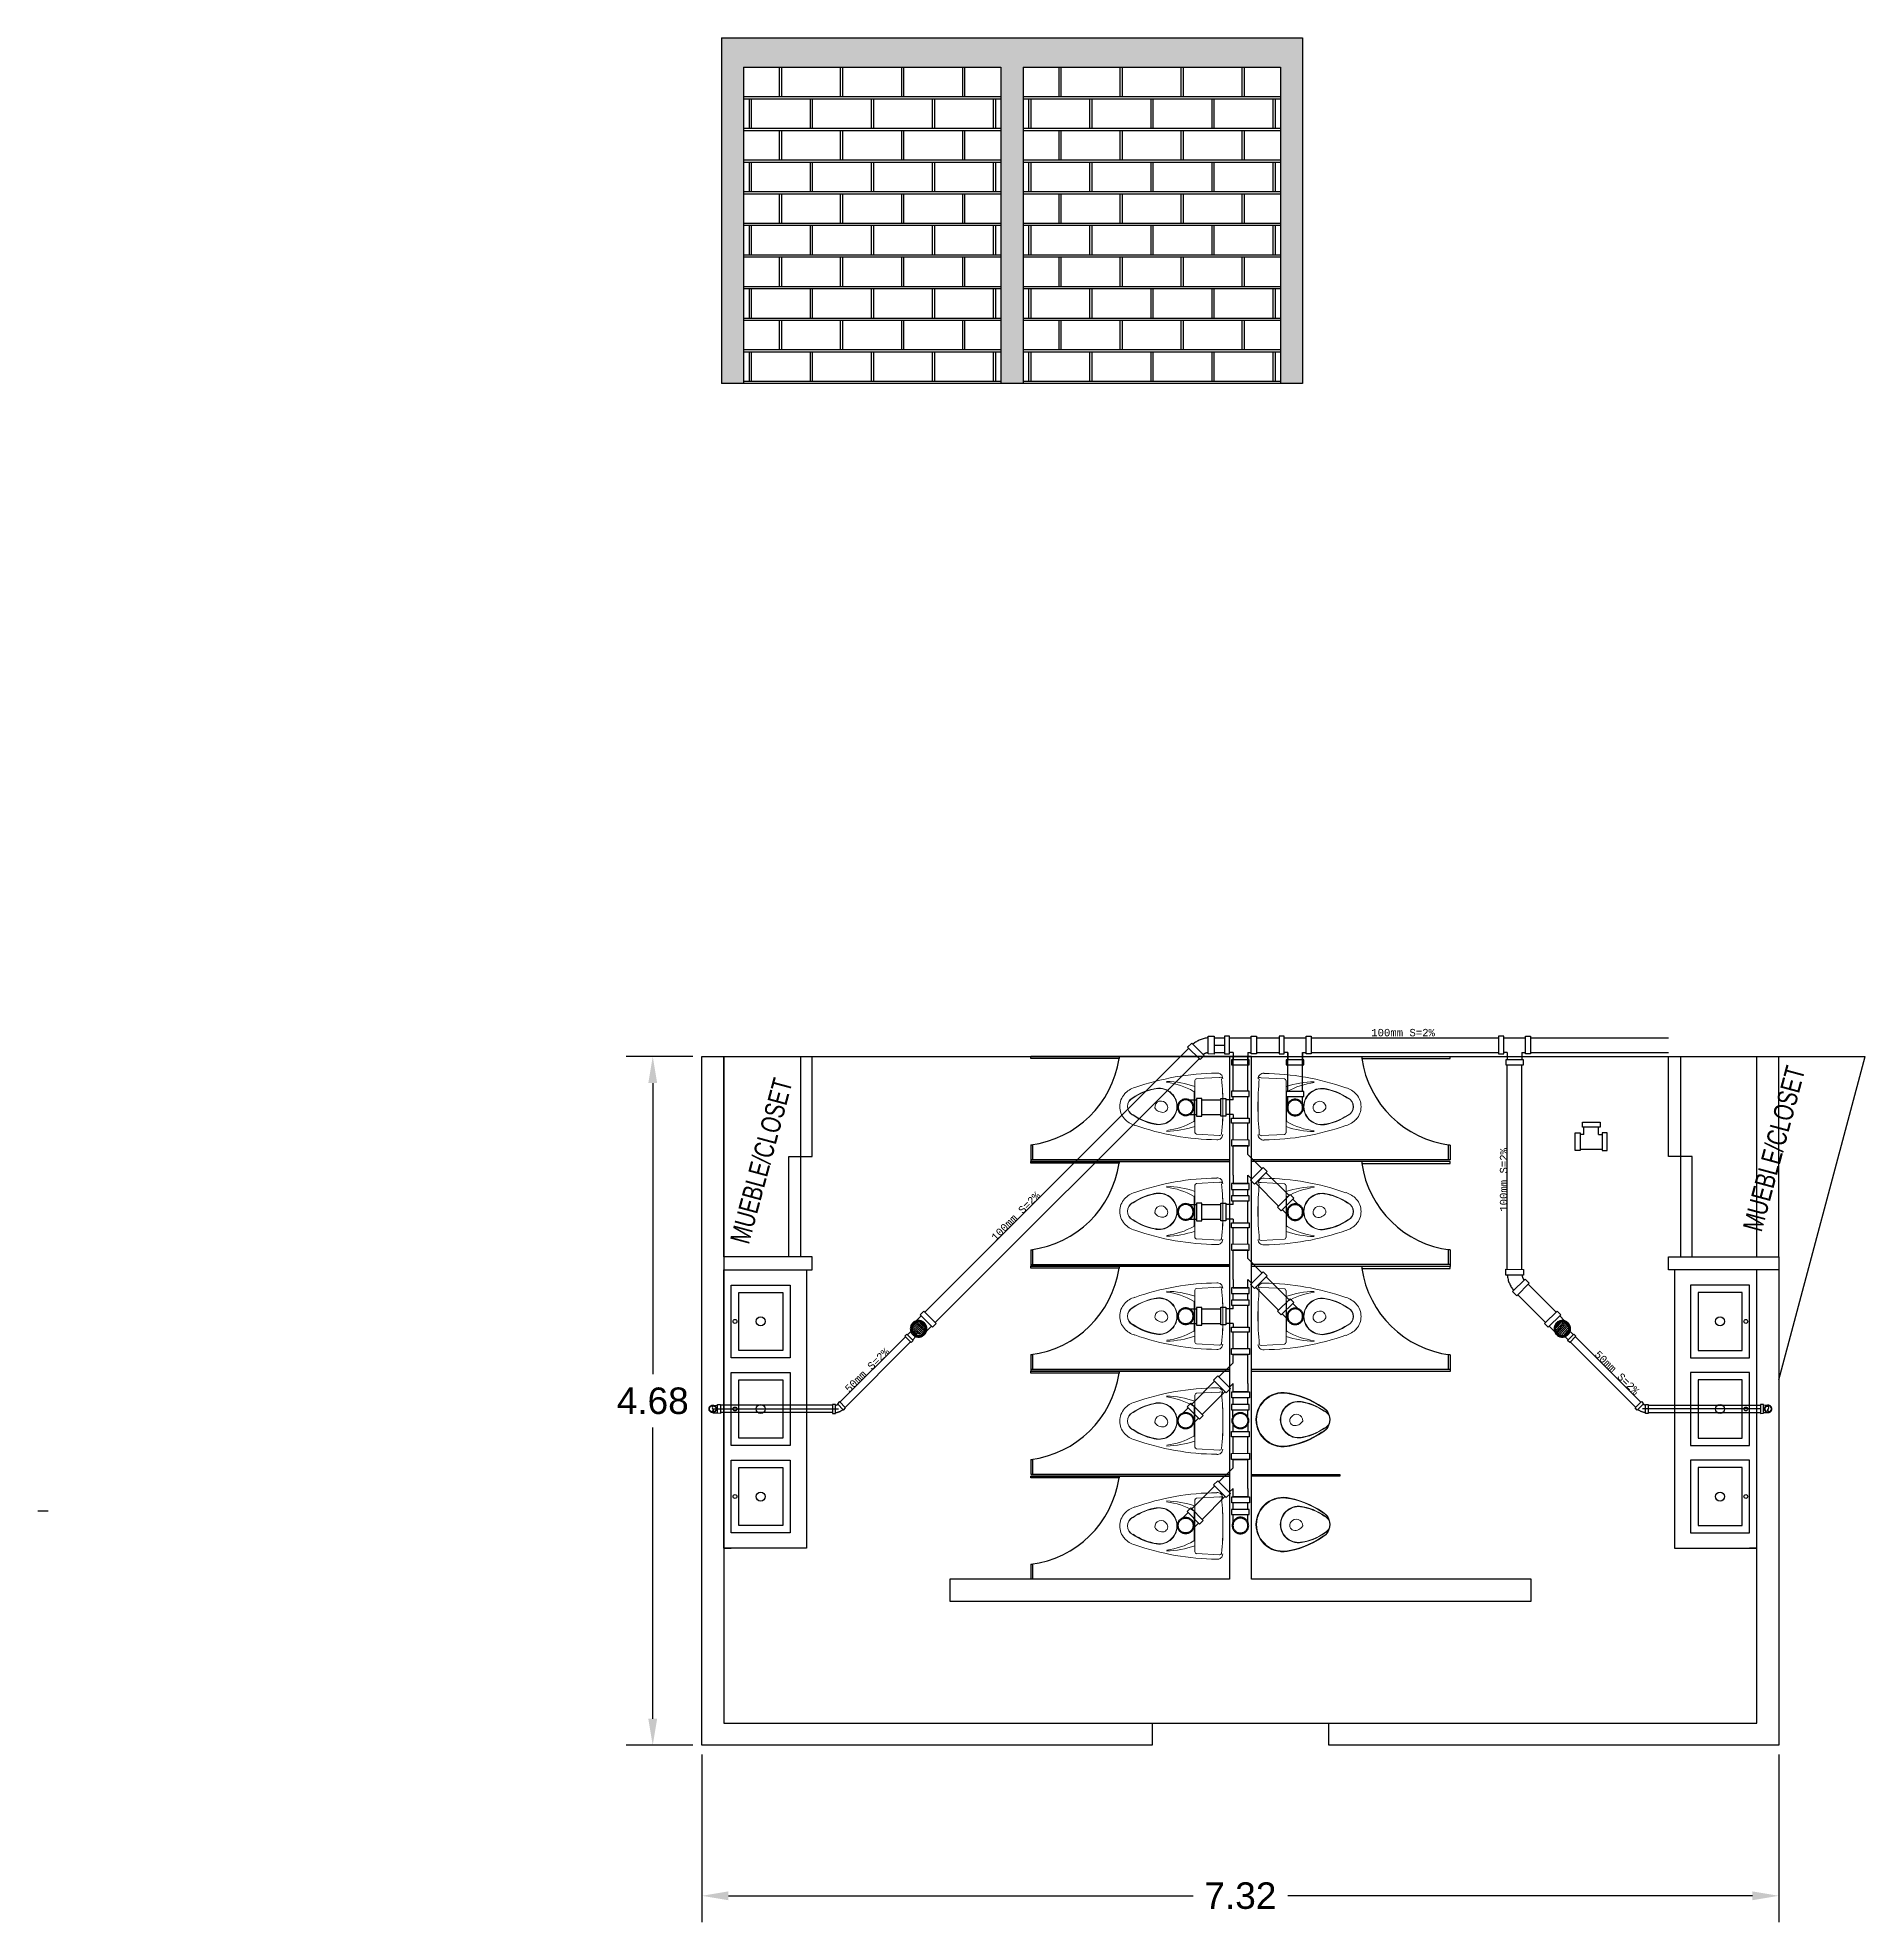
# Model space of a CAD drawing. Header units: millimetres. Extents: x 1263 to 3002, y 1308 to 2683.
# Drawn here: x 1486.08 to 1498.5, y 1339.55 to 1352.36 of the extents above; entities that cross this region are included whole.
import ezdxf
from ezdxf.enums import TextEntityAlignment as Align
from ezdxf.lldxf.tags import DXFTag

# ---------------------------------------------------------------- set-up
doc = ezdxf.new("R2010")
doc.units = ezdxf.units.MM
doc.header["$PDMODE"] = 34
doc.linetypes.add('CENTER', pattern=[2, 1.25, -0.25, 0.25, -0.25])
for name, color, linetype in [('IH', 170, 'Continuous'), ('PUERTAS', 2, 'Continuous'), ('sanitario', 3, 'Continuous')]:
    doc.layers.add(name, color=color, linetype=linetype)
doc.layers.add('MOVILIARIO SANITARIO', color=142, linetype='Continuous', lineweight=0)
doc.layers.add('POZO PLUVIAL', color=181, linetype='Continuous', lineweight=30)
doc.styles.add('ARRAY BASE$0$STYLE1', font='swissc.ttf', dxfattribs={"width": 0.9})
doc.styles.add('MONOTXT4', font='MONOTXT4.shx')
doc.styles.get("Standard").update_dxf_attribs({"font": 'arial.ttf'})
tags = doc.linetypes.add('ARRAY BASE$0$CACHE', pattern=[0.24, 0.12, -0.12]).pattern_tags.tags
tags[6:7] = [DXFTag(74, 4), DXFTag(75, 0), DXFTag(340, '0'), DXFTag(46, 1.0), DXFTag(50, 0.0), DXFTag(44, 0.0), DXFTag(45, 0.0)]
tags[4:5] = [DXFTag(74, 4), DXFTag(75, 0), DXFTag(340, '0'), DXFTag(46, 1.0), DXFTag(50, 0.0), DXFTag(44, 0.0), DXFTag(45, 0.0)]
doc.dimstyles.get("Standard").update_dxf_attribs({"dimtxt": 0.18, "dimasz": 0.18, "dimexe": 0.18, "dimexo": 0.0625, "dimgap": 0.09, "dimtad": 0, "dimtih": 1, "dimtoh": 1, "dimdec": 4, "dimzin": 0, "dimdsep": 46, "dimtxsty": 'Standard', "dimcen": 0.09, "dimadec": 0, "dimazin": 0, "dimtfac": 1, "dimtdec": 4, "dimtofl": 0, "dimtmove": 0, "dimatfit": 3, "dimfxl": 1, "dimtolj": 1, "dimtzin": 0, "dimarcsym": 0})

# ---------------------------------------------------------------- blocks, each defined once
blk = doc.blocks.new('TAZA')
at = {"lineweight": 0}
for p, q in [((165.539, 500.05), (165.381, 500.058)), ((165.55, 499.861), (165.55, 500.038)), ((165.36, 499.951), (165.36, 499.761)), ((165.55, 499.684), (165.55, 499.861)), ((165.554, 499.958), (165.554, 499.861)), ((165.554, 499.861), (165.554, 499.765)), ((165.381, 499.664), (165.539, 499.673))]:
    blk.add_line(p, q, dxfattribs=at)
for centre, radius, start, end in [((165.397, 500.051), 0.0368, 84.189, 180.01), ((165.374, 500.043), 0.0161, 64.904, 152.0601), ((167.192, 499.862), 1.833, 174.1661, 180.0176), ((165.384, 498.365), 1.722, 70.5694, 89.4727), ((165.538, 500.038), 0.0115, 0.01, 87.01), ((165.758, 499.382), 0.649, 91.4737, 108.7194), ((165.798, 499.553), 0.475, 96.7856, 120.2935), ((165.794, 499.861), 0.124, 75.1531, 180.01), ((165.794, 499.861), 0.122, 77.258, 180.01), ((165.753, 499.604), 0.384, 54.7538, 82.7148), ((165.751, 499.598), 0.388, 55.8316, 81.7699), ((165.914, 499.842), 0.154, 42.3476, 73.5377), ((167.192, 499.861), 1.833, 180.0024, 185.8539), ((165.561, 499.958), 0.00691, 120.2935, 180.01), ((165.794, 499.861), 0.124, 180.01, 284.8669), ((165.794, 499.861), 0.122, 180.01, 282.762), ((165.768, 499.855), 0.034, 139.2504, 252.7), ((165.779, 499.855), 0.0428, 355.2583, 149.9686), ((165.944, 499.861), 0.0631, 0.01, 66.5264), ((165.944, 499.861), 0.0631, 293.4936, 0.01), ((165.944, 499.861), 0.0645, 0.01, 61.6766), ((165.944, 499.861), 0.0645, 298.3434, 0.01), ((165.934, 499.861), 0.126, 0.01, 41.9699), ((165.934, 499.861), 0.126, 318.0501, 0.01), ((165.384, 501.357), 1.722, 270.5473, 289.4506), ((165.758, 500.34), 0.649, 251.3006, 268.5463), ((165.561, 499.765), 0.00691, 180.01, 239.7265), ((165.797, 500.169), 0.475, 239.7265, 263.2344), ((165.769, 499.881), 0.0602, 258.9842, 330.7061), ((165.753, 500.118), 0.384, 277.3052, 305.2662), ((165.751, 500.125), 0.388, 278.2501, 304.1884), ((165.914, 499.88), 0.154, 286.4823, 317.6724), ((165.397, 499.671), 0.0368, 180.01, 275.831), ((165.38, 499.675), 0.0111, 185.8539, 273.01), ((165.538, 499.684), 0.0115, 273.01, 0.01)]:
    blk.add_arc(centre, radius, start, end, dxfattribs=at)
blk = doc.blocks.new('*D352')
at = {"color": 0, "lineweight": -2, "transparency": 16777216}
for p, q in [((1490.532, 1345.436), (1490.08, 1345.436)), ((1490.26, 1345.256), (1490.26, 1343.278)), ((1490.26, 1340.936), (1490.26, 1342.915)), ((1490.532, 1340.756), (1490.08, 1340.756))]:
    blk.add_line(p, q, dxfattribs=at)
at = {"color": 0, "transparency": 16777216}
for points in [[(1490.23, 1345.256), (1490.29, 1345.256), (1490.26, 1345.436)], [(1490.23, 1340.936), (1490.29, 1340.936), (1490.26, 1340.756)]]:
    blk.add_solid(points, dxfattribs=at)
at = {"layer": 'Defpoints', "color": 0, "transparency": 16777216}
for p in [(1490.26, 1345.436), (1490.594, 1345.436), (1490.594, 1340.756)]:
    blk.add_point(p, dxfattribs=at)
at = {"color": 0, "transparency": 16777216, "insert": (1490.26, 1343.096), "char_height": 0.18, "attachment_point": 5}
blk.add_mtext('\\A1;4.68', dxfattribs=at)
blk = doc.blocks.new('*D360')
at = {"color": 0, "lineweight": -2, "transparency": 16777216}
for p, q in [((1490.594, 1340.694), (1490.594, 1339.553)), ((1497.914, 1340.694), (1497.914, 1339.553)), ((1490.774, 1339.733), (1493.932, 1339.733)), ((1497.734, 1339.733), (1494.576, 1339.733))]:
    blk.add_line(p, q, dxfattribs=at)
at = {"color": 0, "transparency": 16777216}
for points in [[(1490.774, 1339.763), (1490.774, 1339.703), (1490.594, 1339.733)], [(1497.734, 1339.763), (1497.734, 1339.703), (1497.914, 1339.733)]]:
    blk.add_solid(points, dxfattribs=at)
at = {"layer": 'Defpoints', "color": 0, "transparency": 16777216}
for p in [(1490.594, 1340.756), (1497.914, 1340.756), (1497.914, 1339.733)]:
    blk.add_point(p, dxfattribs=at)
at = {"color": 0, "transparency": 16777216, "insert": (1494.254, 1339.733), "char_height": 0.18, "attachment_point": 5}
blk.add_mtext('\\A1;7.32', dxfattribs=at)
blk = doc.blocks.new('tee arriba 4 pulg')
at = {"linetype": 'CENTER'}
for points in [[(1461.782, 1253.43), (1461.662, 1253.43), (1461.662, 1253.465), (1461.782, 1253.465)], [(1461.782, 1253.282), (1461.662, 1253.282), (1461.662, 1253.247), (1461.782, 1253.247)]]:
    blk.add_lwpolyline(points, close=True, dxfattribs=at)
for points in [[(1461.672, 1253.381), (1461.672, 1253.43)], [(1461.772, 1253.381), (1461.772, 1253.43)], [(1461.672, 1253.33), (1461.672, 1253.282)], [(1461.772, 1253.33), (1461.772, 1253.282)]]:
    blk.add_lwpolyline(points, dxfattribs=at)
for radius in [0.0561, 0.0506]:
    blk.add_circle((1461.722, 1253.356), radius, dxfattribs=at)
for start, end in [(153.0417, 206.9603), (333.0479, 26.9541)]:
    blk.add_arc((1461.722, 1253.356), 0.0561, start, end, dxfattribs=at)
blk = doc.blocks.new('codo 90 100mm sup')
at = {"linetype": 'CENTER'}
blk.add_lwpolyline([(0.01, -0.035), (-0.11, -0.035), (-0.11, 0), (0.01, 0)], close=True, dxfattribs=at)
for points in [[(-0.1, -0.083), (-0.1, -0.035)], [(0, -0.083), (0, -0.035)]]:
    blk.add_lwpolyline(points, dxfattribs=at)
for radius in [0.0561, 0.0506]:
    blk.add_circle((-0.05, -0.109), radius, dxfattribs=at)
blk = doc.blocks.new('yee 45º')
at = {"linetype": 'CENTER'}
for points in [[(1458.21, 1255.707), (1458.238, 1255.679), (1458.152, 1255.593), (1458.124, 1255.621)], [(1458.089, 1255.584), (1458.129, 1255.584), (1458.129, 1255.463), (1458.089, 1255.463)], [(1458.384, 1255.585), (1458.424, 1255.585), (1458.425, 1255.463), (1458.384, 1255.463)]]:
    blk.add_lwpolyline(points, close=True, dxfattribs=at)
for points in [[(1458.186, 1255.475), (1458.129, 1255.475), (1458.129, 1255.575), (1458.186, 1255.575), (1458.16, 1255.6)], [(1458.231, 1255.671), (1458.327, 1255.575), (1458.384, 1255.575), (1458.384, 1255.475)], [(1458.186, 1255.475), (1458.327, 1255.475), (1458.385, 1255.475)]]:
    blk.add_lwpolyline(points)
blk = doc.blocks.new('tee 4 pulg der')
at = {"linetype": 'CENTER'}
for points in [[(1462.139, 1253.891), (1462.019, 1253.891), (1462.019, 1253.926), (1462.139, 1253.926)], [(1462.178, 1253.757), (1462.178, 1253.877), (1462.213, 1253.877), (1462.213, 1253.757)], [(1462.139, 1253.743), (1462.019, 1253.743), (1462.019, 1253.708), (1462.139, 1253.708)]]:
    blk.add_lwpolyline(points, close=True, dxfattribs=at)
for points in [[(1462.029, 1253.891), (1462.029, 1253.743)], [(1462.129, 1253.867), (1462.129, 1253.891)], [(1462.129, 1253.867), (1462.178, 1253.867)], [(1462.129, 1253.767), (1462.129, 1253.743)], [(1462.129, 1253.767), (1462.178, 1253.767)]]:
    blk.add_lwpolyline(points, dxfattribs=at)
blk = doc.blocks.new('coladera 100mm')
at = {"color": 7}
for p, q in [((149.831, 499.954), (149.829, 499.915)), ((149.831, 499.954), (149.829, 499.915)), ((149.841, 499.965), (149.838, 499.903)), ((149.841, 499.965), (149.838, 499.903)), ((149.852, 499.971), (149.848, 499.897)), ((149.852, 499.971), (149.848, 499.897)), ((149.862, 499.973), (149.858, 499.894)), ((149.862, 499.973), (149.858, 499.894)), ((149.872, 499.972), (149.868, 499.893)), ((149.872, 499.972), (149.868, 499.893)), ((149.882, 499.969), (149.878, 499.895)), ((149.882, 499.969), (149.878, 499.895)), ((149.891, 499.963), (149.888, 499.901)), ((149.891, 499.963), (149.888, 499.901)), ((149.901, 499.951), (149.899, 499.912)), ((149.901, 499.951), (149.899, 499.912))]:
    blk.add_line(p, q, dxfattribs=at)
at = {"linetype": 'CENTER'}
for points in [[(149.892, 499.982), (149.94, 499.983)], [(149.889, 499.882), (149.94, 499.883)]]:
    blk.add_lwpolyline(points, dxfattribs=at)
blk.add_lwpolyline([(149.975, 499.993), (149.975, 499.873), (149.94, 499.873), (149.94, 499.993)], close=True, dxfattribs=at)
for radius in [0.0561, 0.0506]:
    blk.add_circle((149.865, 499.933), radius, dxfattribs=at)
blk.add_circle((149.865, 499.933), 0.05)
at = {"color": 7}
for radius in [0.05, 0.045]:
    blk.add_circle((149.865, 499.933), radius, dxfattribs=at)
at = {"color": 9}
blk.add_circle((149.865, 499.933), 0.045, dxfattribs=at)
at = {"color": 7}
for start, end in [(148.2883, 206.1984), (148.2883, 206.1984), (328.2883, 26.1984), (328.2883, 26.1984)]:
    blk.add_arc((149.865, 499.933), 0.04, start, end, dxfattribs=at)
blk = doc.blocks.new('codo 45 50mm')
at = {"linetype": 'CENTER', "elevation": 0}
for points in [[(1456.189, 1258.052), (1456.231, 1258.094), (1456.217, 1258.108), (1456.174, 1258.066)], [(1456.194, 1258.019), (1456.254, 1258.019), (1456.254, 1258.039), (1456.194, 1258.039)]]:
    blk.add_lwpolyline(points, close=True, dxfattribs=at)
at = {"linetype": 'CENTER'}
for radius, start, end in [(0.0487, 11.7391, 33.0591), (0.0982, 5.7446, 39.0556)]:
    blk.add_arc((1456.151, 1258.029), radius, start, end, dxfattribs=at)
blk = doc.blocks.new('codo 45 4 pulg')
at = {"linetype": 'CENTER'}
for points in [[(1462.54, 1253.062), (1462.42, 1253.068), (1462.422, 1253.108), (1462.542, 1253.102)], [(1462.576, 1253.006), (1462.488, 1252.925), (1462.461, 1252.955), (1462.55, 1253.035)]]:
    blk.add_lwpolyline(points, close=True, dxfattribs=at)
for radius, start, end in [(0.196, 183.0889, 216.3998), (0.0975, 189.0853, 210.4054)]:
    blk.add_arc((1462.626, 1253.078), radius, start, end, dxfattribs=at)
blk = doc.blocks.new('codo')
at = {"linetype": 'CENTER'}
for points in [[(1495.906, 1342.876), (1495.929, 1342.898)], [(1495.941, 1342.84), (1495.964, 1342.863)]]:
    blk.add_lwpolyline(points, dxfattribs=at)
at = {"color": 2}
blk.add_lwpolyline([(1495.922, 1342.835, 1), (1495.923, 1342.858, -1)], format="xyb", close=True, dxfattribs=at)
at = {"linetype": 'CENTER'}
blk.add_lwpolyline([(1495.925, 1342.902), (1495.939, 1342.916), (1495.982, 1342.874), (1495.967, 1342.86)], close=True, dxfattribs=at)
blk.add_circle((1495.923, 1342.858), 0.025, dxfattribs=at)
at = {"color": 2}
blk.add_arc((1495.924, 1342.869), 0.0113, 87.1572, 267.1572, dxfattribs=at)
at = {"layer": 'POZO PLUVIAL', "color": 2}
blk.add_circle((1495.923, 1342.858), 0.0226, dxfattribs=at)
at = {"layer": 'sanitario', "linetype": 'CENTER'}
blk.add_circle((1495.923, 1342.858), 0.0226, dxfattribs=at)

msp = doc.modelspace()

# ---------------------------------------------------------------- hatches: boundary and pattern name
h = msp.add_hatch()
h.set_pattern_fill('AR-CONC', color=256, scale=0.0009)
h.paths.add_polyline_path([(1494.6769, 1352.35988), (1490.7269, 1352.35988), (1490.7269, 1350.00988), (1490.8769, 1350.00988), (1490.8769, 1352.15988), (1492.6269, 1352.15988), (1492.6269, 1350.00988), (1492.7769, 1350.00988), (1492.7769, 1352.15988), (1494.5269, 1352.15988), (1494.5269, 1350.00988), (1494.6769, 1350.00988)])

# ---------------------------------------------------------------- linework, layer by layer
for p, q in [((1490.7269, 1352.35988), (1490.7269, 1350.00988)), ((1490.7269, 1352.35988), (1494.6769, 1352.35988)), ((1494.6769, 1352.35988), (1494.6769, 1350.00988)), ((1490.8769, 1352.15988), (1490.8769, 1350.00988)), ((1490.8769, 1352.15988), (1492.6269, 1352.15988)), ((1491.1219, 1351.95988), (1491.1219, 1352.15988)), ((1491.1369, 1351.95988), (1491.1369, 1352.15988)), ((1491.5369, 1351.95988), (1491.5369, 1352.15988)), ((1491.5519, 1351.95988), (1491.5519, 1352.15988)), ((1491.9519, 1351.95988), (1491.9519, 1352.15988)), ((1491.9669, 1351.95988), (1491.9669, 1352.15988)), ((1492.3669, 1351.95988), (1492.3669, 1352.15988)), ((1492.3819, 1351.95988), (1492.3819, 1352.15988)), ((1492.6269, 1352.15988), (1492.6269, 1350.00988)), ((1492.7769, 1352.15988), (1492.7769, 1350.00988)), ((1492.7769, 1352.15988), (1494.5269, 1352.15988)), ((1493.0219, 1351.95988), (1493.0219, 1352.15988)), ((1493.0369, 1351.95988), (1493.0369, 1352.15988)), ((1493.4369, 1351.95988), (1493.4369, 1352.15988)), ((1493.4519, 1351.95988), (1493.4519, 1352.15988)), ((1493.8519, 1351.95988), (1493.8519, 1352.15988)), ((1493.8669, 1351.95988), (1493.8669, 1352.15988)), ((1494.2669, 1351.95988), (1494.2669, 1352.15988)), ((1494.2819, 1351.95988), (1494.2819, 1352.15988)), ((1494.5269, 1352.15988), (1494.5269, 1350.00988)), ((1490.8769, 1351.95988), (1492.6269, 1351.95988)), ((1490.8769, 1351.94488), (1492.6269, 1351.94488)), ((1490.9144, 1351.94488), (1490.9144, 1351.74488)), ((1490.9294, 1351.94488), (1490.9294, 1351.74488)), ((1491.3294, 1351.94488), (1491.3294, 1351.74488)), ((1491.3444, 1351.94488), (1491.3444, 1351.74488)), ((1491.7444, 1351.94488), (1491.7444, 1351.74488)), ((1491.7594, 1351.94488), (1491.7594, 1351.74488)), ((1492.1594, 1351.94488), (1492.1594, 1351.74488)), ((1492.1744, 1351.94488), (1492.1744, 1351.74488)), ((1492.5744, 1351.94488), (1492.5744, 1351.74488)), ((1492.5894, 1351.94488), (1492.5894, 1351.74488)), ((1492.7769, 1351.95988), (1494.5269, 1351.95988)), ((1492.7769, 1351.94488), (1494.5269, 1351.94488)), ((1492.8144, 1351.94488), (1492.8144, 1351.74488)), ((1492.8294, 1351.94488), (1492.8294, 1351.74488)), ((1493.2294, 1351.94488), (1493.2294, 1351.74488)), ((1493.2444, 1351.94488), (1493.2444, 1351.74488)), ((1493.6444, 1351.94488), (1493.6444, 1351.74488)), ((1493.6594, 1351.94488), (1493.6594, 1351.74488)), ((1494.0594, 1351.94488), (1494.0594, 1351.74488)), ((1494.0744, 1351.94488), (1494.0744, 1351.74488)), ((1494.4744, 1351.94488), (1494.4744, 1351.74488)), ((1494.4894, 1351.94488), (1494.4894, 1351.74488)), ((1490.8769, 1351.74488), (1492.6269, 1351.74488)), ((1490.8769, 1351.72988), (1492.6269, 1351.72988)), ((1491.1219, 1351.52988), (1491.1219, 1351.72988)), ((1491.1369, 1351.52988), (1491.1369, 1351.72988)), ((1491.5369, 1351.52988), (1491.5369, 1351.72988)), ((1491.5519, 1351.52988), (1491.5519, 1351.72988)), ((1491.9519, 1351.52988), (1491.9519, 1351.72988)), ((1491.9669, 1351.52988), (1491.9669, 1351.72988)), ((1492.3669, 1351.52988), (1492.3669, 1351.72988)), ((1492.3819, 1351.52988), (1492.3819, 1351.72988)), ((1492.7769, 1351.74488), (1494.5269, 1351.74488)), ((1492.7769, 1351.72988), (1494.5269, 1351.72988)), ((1493.0219, 1351.52988), (1493.0219, 1351.72988)), ((1493.0369, 1351.52988), (1493.0369, 1351.72988)), ((1493.4369, 1351.52988), (1493.4369, 1351.72988)), ((1493.4519, 1351.52988), (1493.4519, 1351.72988)), ((1493.8519, 1351.52988), (1493.8519, 1351.72988)), ((1493.8669, 1351.52988), (1493.8669, 1351.72988)), ((1494.2669, 1351.52988), (1494.2669, 1351.72988)), ((1494.2819, 1351.52988), (1494.2819, 1351.72988)), ((1490.8769, 1351.52988), (1492.6269, 1351.52988)), ((1490.8769, 1351.51488), (1492.6269, 1351.51488)), ((1490.9144, 1351.51488), (1490.9144, 1351.31488)), ((1490.9294, 1351.51488), (1490.9294, 1351.31488)), ((1491.3294, 1351.51488), (1491.3294, 1351.31488)), ((1491.3444, 1351.51488), (1491.3444, 1351.31488)), ((1491.7444, 1351.51488), (1491.7444, 1351.31488)), ((1491.7594, 1351.51488), (1491.7594, 1351.31488)), ((1492.1594, 1351.51488), (1492.1594, 1351.31488)), ((1492.1744, 1351.51488), (1492.1744, 1351.31488)), ((1492.5744, 1351.51488), (1492.5744, 1351.31488)), ((1492.5894, 1351.51488), (1492.5894, 1351.31488)), ((1492.7769, 1351.52988), (1494.5269, 1351.52988)), ((1492.7769, 1351.51488), (1494.5269, 1351.51488)), ((1492.8144, 1351.51488), (1492.8144, 1351.31488)), ((1492.8294, 1351.51488), (1492.8294, 1351.31488)), ((1493.2294, 1351.51488), (1493.2294, 1351.31488)), ((1493.2444, 1351.51488), (1493.2444, 1351.31488)), ((1493.6444, 1351.51488), (1493.6444, 1351.31488)), ((1493.6594, 1351.51488), (1493.6594, 1351.31488)), ((1494.0594, 1351.51488), (1494.0594, 1351.31488)), ((1494.0744, 1351.51488), (1494.0744, 1351.31488)), ((1494.4744, 1351.51488), (1494.4744, 1351.31488)), ((1494.4894, 1351.51488), (1494.4894, 1351.31488)), ((1490.8769, 1351.31488), (1492.6269, 1351.31488)), ((1490.8769, 1351.29988), (1492.6269, 1351.29988)), ((1491.1219, 1351.09988), (1491.1219, 1351.29988)), ((1491.1369, 1351.09988), (1491.1369, 1351.29988)), ((1491.5369, 1351.09988), (1491.5369, 1351.29988)), ((1491.5519, 1351.09988), (1491.5519, 1351.29988)), ((1491.9519, 1351.09988), (1491.9519, 1351.29988)), ((1491.9669, 1351.09988), (1491.9669, 1351.29988)), ((1492.3669, 1351.09988), (1492.3669, 1351.29988)), ((1492.3819, 1351.09988), (1492.3819, 1351.29988)), ((1492.7769, 1351.31488), (1494.5269, 1351.31488)), ((1492.7769, 1351.29988), (1494.5269, 1351.29988)), ((1493.0219, 1351.09988), (1493.0219, 1351.29988)), ((1493.0369, 1351.09988), (1493.0369, 1351.29988)), ((1493.4369, 1351.09988), (1493.4369, 1351.29988)), ((1493.4519, 1351.09988), (1493.4519, 1351.29988)), ((1493.8519, 1351.09988), (1493.8519, 1351.29988)), ((1493.8669, 1351.09988), (1493.8669, 1351.29988)), ((1494.2669, 1351.09988), (1494.2669, 1351.29988)), ((1494.2819, 1351.09988), (1494.2819, 1351.29988)), ((1490.8769, 1351.09988), (1492.6269, 1351.09988)), ((1490.8769, 1351.08488), (1492.6269, 1351.08488)), ((1490.9144, 1351.08488), (1490.9144, 1350.88488)), ((1490.9294, 1351.08488), (1490.9294, 1350.88488)), ((1491.3294, 1351.08488), (1491.3294, 1350.88488)), ((1491.3444, 1351.08488), (1491.3444, 1350.88488)), ((1491.7444, 1351.08488), (1491.7444, 1350.88488)), ((1491.7594, 1351.08488), (1491.7594, 1350.88488)), ((1492.1594, 1351.08488), (1492.1594, 1350.88488)), ((1492.1744, 1351.08488), (1492.1744, 1350.88488)), ((1492.5744, 1351.08488), (1492.5744, 1350.88488)), ((1492.5894, 1351.08488), (1492.5894, 1350.88488)), ((1492.7769, 1351.09988), (1494.5269, 1351.09988)), ((1492.7769, 1351.08488), (1494.5269, 1351.08488)), ((1492.8144, 1351.08488), (1492.8144, 1350.88488)), ((1492.8294, 1351.08488), (1492.8294, 1350.88488)), ((1493.2294, 1351.08488), (1493.2294, 1350.88488)), ((1493.2444, 1351.08488), (1493.2444, 1350.88488)), ((1493.6444, 1351.08488), (1493.6444, 1350.88488)), ((1493.6594, 1351.08488), (1493.6594, 1350.88488)), ((1494.0594, 1351.08488), (1494.0594, 1350.88488)), ((1494.0744, 1351.08488), (1494.0744, 1350.88488)), ((1494.4744, 1351.08488), (1494.4744, 1350.88488)), ((1494.4894, 1351.08488), (1494.4894, 1350.88488)), ((1490.8769, 1350.88488), (1492.6269, 1350.88488)), ((1492.7769, 1350.88488), (1494.5269, 1350.88488)), ((1490.8769, 1350.86988), (1492.6269, 1350.86988)), ((1491.1219, 1350.66988), (1491.1219, 1350.86988)), ((1491.1369, 1350.66988), (1491.1369, 1350.86988)), ((1491.5369, 1350.66988), (1491.5369, 1350.86988)), ((1491.5519, 1350.66988), (1491.5519, 1350.86988)), ((1491.9519, 1350.66988), (1491.9519, 1350.86988)), ((1491.9669, 1350.66988), (1491.9669, 1350.86988)), ((1492.3669, 1350.66988), (1492.3669, 1350.86988)), ((1492.3819, 1350.66988), (1492.3819, 1350.86988)), ((1492.7769, 1350.86988), (1494.5269, 1350.86988)), ((1493.0219, 1350.66988), (1493.0219, 1350.86988)), ((1493.0369, 1350.66988), (1493.0369, 1350.86988)), ((1493.4369, 1350.66988), (1493.4369, 1350.86988)), ((1493.4519, 1350.66988), (1493.4519, 1350.86988)), ((1493.8519, 1350.66988), (1493.8519, 1350.86988)), ((1493.8669, 1350.66988), (1493.8669, 1350.86988)), ((1494.2669, 1350.66988), (1494.2669, 1350.86988)), ((1494.2819, 1350.66988), (1494.2819, 1350.86988)), ((1490.8769, 1350.66988), (1492.6269, 1350.66988)), ((1490.8769, 1350.65488), (1492.6269, 1350.65488)), ((1490.9144, 1350.65488), (1490.9144, 1350.45488)), ((1490.9294, 1350.65488), (1490.9294, 1350.45488)), ((1491.3294, 1350.65488), (1491.3294, 1350.45488)), ((1491.3444, 1350.65488), (1491.3444, 1350.45488)), ((1491.7444, 1350.65488), (1491.7444, 1350.45488)), ((1491.7594, 1350.65488), (1491.7594, 1350.45488)), ((1492.1594, 1350.65488), (1492.1594, 1350.45488)), ((1492.1744, 1350.65488), (1492.1744, 1350.45488)), ((1492.5744, 1350.65488), (1492.5744, 1350.45488)), ((1492.5894, 1350.65488), (1492.5894, 1350.45488)), ((1492.7769, 1350.66988), (1494.5269, 1350.66988)), ((1492.7769, 1350.65488), (1494.5269, 1350.65488)), ((1492.8144, 1350.65488), (1492.8144, 1350.45488)), ((1492.8294, 1350.65488), (1492.8294, 1350.45488)), ((1493.2294, 1350.65488), (1493.2294, 1350.45488)), ((1493.2444, 1350.65488), (1493.2444, 1350.45488)), ((1493.6444, 1350.65488), (1493.6444, 1350.45488)), ((1493.6594, 1350.65488), (1493.6594, 1350.45488)), ((1494.0594, 1350.65488), (1494.0594, 1350.45488)), ((1494.0744, 1350.65488), (1494.0744, 1350.45488)), ((1494.4744, 1350.65488), (1494.4744, 1350.45488)), ((1494.4894, 1350.65488), (1494.4894, 1350.45488)), ((1490.8769, 1350.45488), (1492.6269, 1350.45488)), ((1490.8769, 1350.43988), (1492.6269, 1350.43988)), ((1491.1219, 1350.23988), (1491.1219, 1350.43988)), ((1491.1369, 1350.23988), (1491.1369, 1350.43988)), ((1491.5369, 1350.23988), (1491.5369, 1350.43988)), ((1491.5519, 1350.23988), (1491.5519, 1350.43988)), ((1491.9519, 1350.23988), (1491.9519, 1350.43988)), ((1491.9669, 1350.23988), (1491.9669, 1350.43988)), ((1492.3669, 1350.23988), (1492.3669, 1350.43988)), ((1492.3819, 1350.23988), (1492.3819, 1350.43988)), ((1492.7769, 1350.45488), (1494.5269, 1350.45488)), ((1492.7769, 1350.43988), (1494.5269, 1350.43988)), ((1493.0219, 1350.23988), (1493.0219, 1350.43988)), ((1493.0369, 1350.23988), (1493.0369, 1350.43988)), ((1493.4369, 1350.23988), (1493.4369, 1350.43988)), ((1493.4519, 1350.23988), (1493.4519, 1350.43988)), ((1493.8519, 1350.23988), (1493.8519, 1350.43988)), ((1493.8669, 1350.23988), (1493.8669, 1350.43988)), ((1494.2669, 1350.23988), (1494.2669, 1350.43988)), ((1494.2819, 1350.23988), (1494.2819, 1350.43988)), ((1490.8769, 1350.23988), (1492.6269, 1350.23988)), ((1492.7769, 1350.23988), (1494.5269, 1350.23988)), ((1490.8769, 1350.22488), (1492.6269, 1350.22488)), ((1490.9144, 1350.22488), (1490.9144, 1350.02488)), ((1490.9294, 1350.22488), (1490.9294, 1350.02488)), ((1491.3294, 1350.22488), (1491.3294, 1350.02488)), ((1491.3444, 1350.22488), (1491.3444, 1350.02488)), ((1491.7444, 1350.22488), (1491.7444, 1350.02488)), ((1491.7594, 1350.22488), (1491.7594, 1350.02488)), ((1492.1594, 1350.22488), (1492.1594, 1350.02488)), ((1492.1744, 1350.22488), (1492.1744, 1350.02488)), ((1492.5744, 1350.22488), (1492.5744, 1350.02488)), ((1492.5894, 1350.22488), (1492.5894, 1350.02488)), ((1492.7769, 1350.22488), (1494.5269, 1350.22488)), ((1492.8144, 1350.22488), (1492.8144, 1350.02488)), ((1492.8294, 1350.22488), (1492.8294, 1350.02488)), ((1493.2294, 1350.22488), (1493.2294, 1350.02488)), ((1493.2444, 1350.22488), (1493.2444, 1350.02488)), ((1493.6444, 1350.22488), (1493.6444, 1350.02488)), ((1493.6594, 1350.22488), (1493.6594, 1350.02488)), ((1494.0594, 1350.22488), (1494.0594, 1350.02488)), ((1494.0744, 1350.22488), (1494.0744, 1350.02488)), ((1494.4744, 1350.22488), (1494.4744, 1350.02488)), ((1494.4894, 1350.22488), (1494.4894, 1350.02488)), ((1494.6769, 1350.00988), (1490.7269, 1350.00988)), ((1490.8769, 1350.02488), (1492.6269, 1350.02488)), ((1492.7769, 1350.02488), (1494.5269, 1350.02488)), ((1494.0747, 1345.51363), (1494.14548, 1345.51363)), ((1490.74416, 1344.07629), (1490.74416, 1345.43645)), ((1494.17916, 1345.43645), (1492.82916, 1345.43645)), ((1497.91416, 1343.23943), (1498.5012, 1345.43645)), ((1497.91416, 1345.43645), (1498.5012, 1345.43645)), ((1492.82916, 1344.83645), (1492.82916, 1344.73645)), ((1492.82916, 1344.83645), (1492.84186, 1344.83645)), ((1492.82916, 1344.73645), (1494.17916, 1344.73645)), ((1492.82916, 1344.73645), (1492.82916, 1344.72375)), ((1492.84186, 1344.83645), (1492.84186, 1344.73645)), ((1495.67907, 1344.73474), (1494.32907, 1344.73474)), ((1495.67907, 1344.83474), (1495.66637, 1344.83474)), ((1495.66637, 1344.83474), (1495.66637, 1344.73474)), ((1495.67907, 1344.83474), (1495.67907, 1344.73474)), ((1492.82916, 1344.72375), (1494.17916, 1344.72375)), ((1494.17916, 1344.72375), (1492.82916, 1344.72375)), ((1495.67907, 1344.72204), (1494.32907, 1344.72204)), ((1494.13428, 1344.37905), (1494.13429, 1344.37905)), ((1494.37393, 1344.37905), (1494.37395, 1344.37905)), ((1492.82916, 1344.12375), (1492.82916, 1344.02375)), ((1492.82916, 1344.12375), (1492.84186, 1344.12375)), ((1492.84186, 1344.12375), (1492.84186, 1344.02375)), ((1495.67907, 1344.12204), (1495.66637, 1344.12204)), ((1495.66637, 1344.12204), (1495.66637, 1344.02204)), ((1495.67907, 1344.12204), (1495.67907, 1344.02204)), ((1492.82916, 1344.02375), (1494.17916, 1344.02375)), ((1492.82916, 1344.02375), (1492.82916, 1344.01105)), ((1492.82916, 1344.01105), (1494.17916, 1344.01105)), ((1494.17916, 1344.01105), (1492.82916, 1344.01105)), ((1495.67907, 1344.02204), (1494.32907, 1344.02204)), ((1495.67907, 1344.00934), (1494.32907, 1344.00934)), ((1495.67907, 1344.02204), (1495.67907, 1344.00934)), ((1492.82916, 1343.41105), (1492.82916, 1343.31105)), ((1492.82916, 1343.41105), (1492.84186, 1343.41105)), ((1492.84186, 1343.41105), (1492.84186, 1343.31105)), ((1495.67907, 1343.40934), (1495.66637, 1343.40934)), ((1495.66637, 1343.40934), (1495.66637, 1343.30934)), ((1495.67907, 1343.40934), (1495.67907, 1343.30934)), ((1492.82916, 1343.31105), (1494.17916, 1343.31105)), ((1492.82916, 1343.31105), (1492.82916, 1343.29835)), ((1492.82916, 1343.29835), (1494.17916, 1343.29835)), ((1494.17916, 1343.29835), (1492.82916, 1343.29835)), ((1495.67907, 1343.30934), (1494.32907, 1343.30934)), ((1495.67907, 1343.29664), (1494.32907, 1343.29664)), ((1495.67907, 1343.30934), (1495.67907, 1343.29664)), ((1490.66777, 1343.04129), (1491.52189, 1343.04129)), ((1497.78827, 1343.04129), (1496.98643, 1343.04129)), ((1492.82916, 1342.69835), (1492.82916, 1342.59835)), ((1492.82916, 1342.69835), (1492.84186, 1342.69835)), ((1492.84186, 1342.69835), (1492.84186, 1342.59835)), ((1492.82916, 1342.59835), (1494.17916, 1342.59835)), ((1492.82916, 1342.58565), (1494.17916, 1342.58565)), ((1494.17916, 1342.58565), (1492.82916, 1342.58565)), ((1486.07984, 1342.34852), (1486.15062, 1342.34852)), ((1490.74416, 1342.09629), (1490.79416, 1342.09629)), ((1497.76416, 1342.09629), (1497.71416, 1342.09629)), ((1492.82916, 1341.98565), (1492.82916, 1341.88565)), ((1492.82916, 1341.98565), (1492.84186, 1341.98565)), ((1492.84186, 1341.98565), (1492.84186, 1341.88565)), ((1493.65419, 1340.90645), (1494.85419, 1340.90645))]:
    msp.add_line(p, q)
at = {"linetype": 'ARRAY BASE$0$CACHE'}
for p, q in [((1497.76416, 1344.07629), (1497.76416, 1345.43645)), ((1497.91416, 1344.07629), (1497.91416, 1345.43645))]:
    msp.add_line(p, q, dxfattribs=at)
for points in [[(1490.74416, 1345.43645), (1490.74416, 1340.90645), (1493.65419, 1340.90645), (1493.65416, 1340.75645), (1490.59416, 1340.75645), (1490.59416, 1345.43645), (1497.91416, 1345.43645)], [(1491.26416, 1345.43645), (1491.26416, 1344.07629), (1491.18416, 1344.07629), (1491.18416, 1344.75637), (1491.34416, 1344.75637), (1491.34416, 1345.43645)], [(1497.24416, 1345.43645), (1497.24416, 1344.07629), (1497.32416, 1344.07629), (1497.32416, 1344.75637), (1497.16416, 1344.75637), (1497.16416, 1345.43645)], [(1490.74416, 1343.98629), (1491.34416, 1343.98629), (1491.34416, 1344.07629), (1490.74416, 1344.07629)], [(1490.74416, 1343.98629), (1491.30416, 1343.98629), (1491.30416, 1342.09629), (1490.74416, 1342.09629), (1490.74416, 1343.98629)], [(1497.91416, 1343.23943), (1497.91416, 1340.75645), (1494.85416, 1340.75645), (1494.85419, 1340.90645), (1497.76416, 1340.90645), (1497.76416, 1343.98629)], [(1497.91416, 1343.98629), (1497.16416, 1343.98629), (1497.16416, 1344.07629), (1497.91416, 1344.07629)], [(1497.76416, 1343.98629), (1497.20416, 1343.98629), (1497.20416, 1342.09629), (1497.76416, 1342.09629), (1497.76416, 1343.98629)], [(1497.91416, 1344.07629), (1497.91416, 1340.75645), (1497.76416, 1340.75645)], [(1490.79416, 1343.38879), (1490.79416, 1343.88379), (1491.19416, 1343.88379), (1491.19416, 1343.38879), (1490.79416, 1343.38879)], [(1497.71416, 1343.38879), (1497.71416, 1343.88379), (1497.31416, 1343.88379), (1497.31416, 1343.38879), (1497.71416, 1343.38879)], [(1490.79416, 1342.79379), (1490.79416, 1343.28879), (1491.19416, 1343.28879), (1491.19416, 1342.79379), (1490.79416, 1342.79379)], [(1497.71416, 1342.79379), (1497.71416, 1343.28879), (1497.31416, 1343.28879), (1497.31416, 1342.79379), (1497.71416, 1342.79379)], [(1490.79416, 1342.19879), (1490.79416, 1342.69379), (1491.19416, 1342.69379), (1491.19416, 1342.19879), (1490.79416, 1342.19879)], [(1497.71416, 1342.19879), (1497.71416, 1342.69379), (1497.31416, 1342.69379), (1497.31416, 1342.19879), (1497.71416, 1342.19879)], [(1494.32907, 1342.59664), (1494.92907, 1342.59664), (1494.92907, 1342.58394), (1494.32907, 1342.58394), (1494.32907, 1342.59664)]]:
    msp.add_lwpolyline(points)
for points in [[(1494.17916, 1341.88565), (1492.27916, 1341.88565), (1492.27916, 1341.73566), (1496.22916, 1341.73566), (1496.22916, 1341.88565), (1494.32916, 1341.88565), (1494.32916, 1345.43645), (1494.17916, 1345.43645)], [(1492.82916, 1345.43645), (1493.42916, 1345.43645), (1493.42916, 1345.42375), (1492.82916, 1345.42375)], [(1495.67907, 1345.43474), (1495.07907, 1345.43474), (1495.07907, 1345.42204), (1495.67907, 1345.42204)], [(1492.82916, 1344.72375), (1493.42916, 1344.72375), (1493.42916, 1344.71105), (1492.82916, 1344.71105)], [(1495.67907, 1344.72204), (1495.07907, 1344.72204), (1495.07907, 1344.70934), (1495.67907, 1344.70934)], [(1492.82916, 1344.01105), (1493.42916, 1344.01105), (1493.42916, 1343.99835), (1492.82916, 1343.99835)], [(1495.67907, 1344.00934), (1495.07907, 1344.00934), (1495.07907, 1343.99664), (1495.67907, 1343.99664)], [(1490.84416, 1343.43879), (1490.84416, 1343.83379), (1491.14416, 1343.83379), (1491.14416, 1343.43879)], [(1497.66416, 1343.43879), (1497.66416, 1343.83379), (1497.36416, 1343.83379), (1497.36416, 1343.43879)], [(1490.84416, 1342.84379), (1490.84416, 1343.23879), (1491.14416, 1343.23879), (1491.14416, 1342.84379)], [(1492.82916, 1343.29835), (1493.42916, 1343.29835), (1493.42916, 1343.28565), (1492.82916, 1343.28565)], [(1497.66416, 1342.84379), (1497.66416, 1343.23879), (1497.36416, 1343.23879), (1497.36416, 1342.84379)], [(1490.84416, 1342.24879), (1490.84416, 1342.64379), (1491.14416, 1342.64379), (1491.14416, 1342.24879)], [(1492.82916, 1342.58565), (1493.42916, 1342.58565), (1493.42916, 1342.57295), (1492.82916, 1342.57295)], [(1497.66416, 1342.24879), (1497.66416, 1342.64379), (1497.36416, 1342.64379), (1497.36416, 1342.24879)]]:
    msp.add_lwpolyline(points, close=True)
for centre, radius in [((1490.81916, 1343.63629), 0.013), ((1490.99416, 1343.63629), 0.03071), ((1497.51416, 1343.63629), 0.03071), ((1497.68916, 1343.63629), 0.013), ((1490.99416, 1343.04129), 0.03071), ((1497.51416, 1343.04129), 0.03071), ((1490.81916, 1343.04129), 0.013), ((1497.68916, 1343.04129), 0.013), ((1490.81916, 1342.44629), 0.013), ((1490.99416, 1342.44629), 0.03071), ((1497.51416, 1342.44629), 0.03071), ((1497.68916, 1342.44629), 0.013)]:
    msp.add_circle(centre, radius)
for centre, start, end in [((1492.74299, 1345.52462), 277.137336, 351.636978), ((1495.76524, 1345.52292), 188.363022, 262.862664), ((1492.74299, 1344.81192), 277.137336, 351.636978), ((1495.76524, 1344.81022), 188.363022, 262.862664), ((1492.74299, 1344.09922), 277.137336, 351.636978), ((1495.76524, 1344.09752), 188.363022, 262.862664), ((1492.74299, 1343.38652), 277.137336, 351.636978), ((1492.74299, 1342.67382), 277.137336, 351.636978)]:
    msp.add_arc(centre, 0.69355, start, end)
at = {"layer": 'MOVILIARIO SANITARIO', "lineweight": 0}
for centre, radius, start, end in [((1494.54485, 1342.9687), 0.18503, 75.153103, 180.01), ((1494.54485, 1342.9687), 0.18092, 77.258014, 180.01), ((1494.64946, 1342.96872), 0.12434, 75.153103, 180.01), ((1494.64946, 1342.96872), 0.12158, 77.258014, 180.01), ((1494.48336, 1342.58621), 0.57182, 54.753842, 82.714798), ((1494.4806, 1342.57662), 0.57801, 55.831571, 81.769854), ((1494.60814, 1342.71169), 0.38426, 54.753842, 82.714798), ((1494.60629, 1342.70524), 0.38842, 55.831571, 81.769854), ((1494.54485, 1342.9687), 0.18503, 180.01, 284.866897), ((1494.54485, 1342.9687), 0.18092, 180.01, 282.761986), ((1494.64946, 1342.96872), 0.12434, 180.01, 284.866897), ((1494.64946, 1342.96872), 0.12158, 180.01, 282.761986), ((1494.62359, 1342.96217), 0.03397, 139.250362, 252.700044), ((1494.6349, 1342.96293), 0.04278, 355.258287, 149.968564), ((1494.625, 1342.98887), 0.06024, 258.984175, 330.706073), ((1494.76783, 1342.96874), 0.09389, 0.01, 66.526436), ((1494.76783, 1342.96874), 0.09389, 293.493564, 0.01), ((1494.76783, 1342.96874), 0.09594, 0.01, 61.67657), ((1494.76783, 1342.96874), 0.09594, 298.34343, 0.01), ((1494.7993, 1342.96875), 0.06309, 0.01, 66.526436), ((1494.7993, 1342.96875), 0.06309, 293.493564, 0.01), ((1494.7993, 1342.96875), 0.06447, 0.01, 61.67657), ((1494.7993, 1342.96875), 0.06447, 298.34343, 0.01), ((1494.48323, 1343.35117), 0.57182, 277.305202, 305.266158), ((1494.48047, 1343.36076), 0.57801, 278.250146, 304.188429), ((1494.60805, 1343.22574), 0.38426, 277.305202, 305.266158), ((1494.60619, 1343.23218), 0.38842, 278.250146, 304.188429), ((1494.54485, 1342.256), 0.18503, 75.153103, 180.01), ((1494.54485, 1342.256), 0.18092, 77.258014, 180.01), ((1494.48336, 1341.87351), 0.57182, 54.753842, 82.714798), ((1494.4806, 1341.86392), 0.57801, 55.831571, 81.769854), ((1494.64946, 1342.25602), 0.12434, 75.153103, 180.01), ((1494.64946, 1342.25602), 0.12158, 77.258014, 180.01), ((1494.6349, 1342.25023), 0.04278, 355.258287, 149.968564), ((1494.60814, 1341.99899), 0.38426, 54.753842, 82.714798), ((1494.60629, 1341.99254), 0.38842, 55.831571, 81.769854), ((1494.76783, 1342.25604), 0.09389, 0.01, 66.526436), ((1494.76783, 1342.25604), 0.09594, 0.01, 61.67657), ((1494.7993, 1342.25605), 0.06309, 0.01, 66.526436), ((1494.7993, 1342.25605), 0.06447, 0.01, 61.67657), ((1494.54485, 1342.256), 0.18503, 180.01, 284.866897), ((1494.54485, 1342.256), 0.18092, 180.01, 282.761986), ((1494.64946, 1342.25602), 0.12434, 180.01, 284.866897), ((1494.64946, 1342.25602), 0.12158, 180.01, 282.761986), ((1494.48323, 1342.63847), 0.57182, 277.305202, 305.266158), ((1494.48047, 1342.64806), 0.57801, 278.250146, 304.188429), ((1494.62359, 1342.24947), 0.03397, 139.250362, 252.700044), ((1494.625, 1342.27617), 0.06024, 258.984175, 330.706073), ((1494.60805, 1342.51304), 0.38426, 277.305202, 305.266158), ((1494.60619, 1342.51948), 0.38842, 278.250146, 304.188429), ((1494.76783, 1342.25604), 0.09389, 293.493564, 0.01), ((1494.76783, 1342.25604), 0.09594, 298.34343, 0.01), ((1494.7993, 1342.25605), 0.06309, 293.493564, 0.01), ((1494.7993, 1342.25605), 0.06447, 298.34343, 0.01)]:
    msp.add_arc(centre, radius, start, end, dxfattribs=at)
at = {"layer": 'PUERTAS', "linetype": 'CENTER'}
for points in [[(1491.98783, 1343.54959), (1491.97369, 1343.53545), (1492.01612, 1343.49303), (1492.03027, 1343.50717)], [(1496.52055, 1343.54959), (1496.53469, 1343.53545), (1496.49226, 1343.49303), (1496.47812, 1343.50717)]]:
    msp.add_lwpolyline(points, close=True, dxfattribs=at)
for points in [[(1492.01348, 1343.56816), (1491.99137, 1343.54606)], [(1492.04897, 1343.53295), (1492.02673, 1343.51071)], [(1496.45941, 1343.53295), (1496.48165, 1343.51071)], [(1496.49491, 1343.56816), (1496.51701, 1343.54606)]]:
    msp.add_lwpolyline(points, dxfattribs=at)
at = {"layer": 'sanitario'}
for points in [[(1494.0747, 1345.56363), (1494.14548, 1345.56363)], [(1494.3631, 1345.56363), (1494.5173, 1345.56362)], [(1494.73492, 1345.56361), (1496.00874, 1345.56356)], [(1496.22637, 1345.56355), (1497.16416, 1345.56352)], [(1492.10924, 1343.69935), (1493.90242, 1345.4924)], [(1492.17995, 1343.62864), (1493.97305, 1345.4216)], [(1494.07471, 1345.46363), (1494.14548, 1345.46363)], [(1494.20428, 1345.20072), (1494.20432, 1345.43645)], [(1494.30428, 1345.20072), (1494.30429, 1345.43645)], [(1494.3631, 1345.46363), (1494.51731, 1345.46362)], [(1494.57612, 1345.19888), (1494.57611, 1345.46362)], [(1494.67612, 1345.19889), (1494.6761, 1345.46362)], [(1494.73493, 1345.46361), (1496.00875, 1345.46356)], [(1496.06746, 1343.98998), (1496.06755, 1345.38018)], [(1496.16746, 1343.99008), (1496.16751, 1345.38018)], [(1496.22637, 1345.46355), (1497.16416, 1345.46352)], [(1493.99091, 1345.14153), (1494.12086, 1345.14153)], [(1493.99091, 1345.04153), (1494.12085, 1345.04153)], [(1494.20427, 1344.86912), (1494.20427, 1344.9831)], [(1494.30427, 1344.86902), (1494.30427, 1344.9831)], [(1494.58454, 1344.49134), (1494.42913, 1344.64672)], [(1494.20425, 1344.48969), (1494.20425, 1344.53337)], [(1494.30425, 1344.48969), (1494.30425, 1344.53327)], [(1494.51383, 1344.42063), (1494.35891, 1344.57553)], [(1493.99091, 1344.4305), (1494.12086, 1344.4305)], [(1493.99091, 1344.33051), (1494.12085, 1344.3305)], [(1494.20424, 1344.16058), (1494.20425, 1344.27207)], [(1494.30424, 1344.16048), (1494.30424, 1344.27207)], [(1494.51383, 1343.71209), (1494.35891, 1343.86699)], [(1494.58454, 1343.7828), (1494.42913, 1343.93818)], [(1496.39908, 1343.69935), (1496.21002, 1343.88837)], [(1493.99091, 1343.72197), (1494.12086, 1343.72196)], [(1494.20423, 1343.78115), (1494.20423, 1343.82483)], [(1494.30423, 1343.78115), (1494.30423, 1343.82473)], [(1496.32837, 1343.62864), (1496.13929, 1343.8177)], [(1493.99091, 1343.62197), (1494.12085, 1343.62196)], [(1491.53249, 1343.08725), (1491.97723, 1343.53192)], [(1491.56785, 1343.05189), (1492.01258, 1343.49657)], [(1494.20422, 1343.45214), (1494.20422, 1343.56353)], [(1494.30422, 1343.45225), (1494.30423, 1343.56353)], [(1496.94054, 1343.05189), (1496.49581, 1343.49658)], [(1496.97589, 1343.08725), (1496.53117, 1343.53193)], [(1493.92368, 1343.07446), (1494.07908, 1343.22984)], [(1491.4817, 1343.06627), (1490.72012, 1343.06625)], [(1493.99439, 1343.00375), (1494.1493, 1343.15865)], [(1494.2042, 1343.07098), (1494.2042, 1343.11639)], [(1494.3042, 1343.07098), (1494.3042, 1343.11649)], [(1497.02669, 1343.06627), (1497.78827, 1343.06625)], [(1491.48165, 1343.01627), (1490.72011, 1343.01625)], [(1497.02674, 1343.01627), (1497.78827, 1343.01625)], [(1494.20419, 1342.73942), (1494.20419, 1342.85336)], [(1494.30419, 1342.73952), (1494.30419, 1342.85335)], [(1493.92368, 1342.36176), (1494.07906, 1342.51711)], [(1493.99439, 1342.29105), (1494.14928, 1342.44594)], [(1494.20418, 1342.35828), (1494.20418, 1342.40367)], [(1494.30418, 1342.35828), (1494.30418, 1342.40377)]]:
    msp.add_lwpolyline(points, dxfattribs=at)

# ---------------------------------------------------------------- block references
at = {"layer": 'MOVILIARIO SANITARIO', "color": 1, "xscale": -1}
for p in [(1659.4941, 845.23631), (1659.4941, 844.52361), (1659.4941, 843.81091), (1659.4941, 843.09821), (1659.4941, 842.38551)]:
    msp.add_blockref('TAZA', p, dxfattribs=at)
at = {"layer": 'MOVILIARIO SANITARIO', "color": 1}
for p in [(1329.01412, 845.2346), (1329.01412, 844.5219), (1329.01412, 843.8092)]:
    msp.add_blockref('TAZA', p, dxfattribs=at)
at = {"layer": 'PUERTAS'}
for name, p, rotation in [('codo 45 4 pulg', (173.82865, 2747.68172), 272.6852904122003), ('tee 4 pulg der', (2956.33339, 2598.90885), 180), ('tee 4 pulg der', (2750.45508, -117.22204), 90), ('tee 4 pulg der', (2956.33339, 2598.19782), 180), ('codo 45 4 pulg', (95.11519, 22.50747), 2.735837845931802), ('tee 4 pulg der', (2956.33339, 2597.48929), 180), ('yee 45º', (2749.77877, -114.9723), 90), ('codo 45 50mm', (233.46309, 2799.26526), 270), ('tee arriba 4 pulg', (2955.97569, 2596.31799), 180), ('yee 45º', (2749.77874, -115.68503), 90)]:
    msp.add_blockref(name, p, dxfattribs=dict(at, rotation=rotation))
at = {"layer": 'PUERTAS', "xscale": -1}
for name, p, rotation in [('tee 4 pulg der', (2748.07123, 2807.5928), 90), ('tee 4 pulg der', (2748.44306, 2807.59278), 90), ('tee 4 pulg der', (2749.9345, 2807.59272), 90), ('yee 45º', (238.72944, -113.55542), 270), ('yee 45º', (238.72944, -114.26396), 270), ('codo 45 50mm', (2755.04529, 2799.26526), 90)]:
    msp.add_blockref(name, p, dxfattribs=dict(at, rotation=rotation))
at = {"layer": 'PUERTAS', "color": 1, "xscale": -1}
for name, p, rotation in [('codo 90 100mm sup', (1493.99091, 1345.14154), 270.0000000000113), ('codo 90 100mm sup', (1494.57612, 1345.19888), 359.9999999999854), ('codo 90 100mm sup', (1494.51383, 1344.42063), 45.00000000001128), ('codo 90 100mm sup', (1493.99091, 1344.43051), 270.0000000000113), ('coladera 100mm', (1032.59022, 1591.12152), 225.0000000001048), ('codo 90 100mm sup', (1493.99091, 1343.72197), 270.0000000000113), ('codo 90 100mm sup', (1494.51383, 1343.71209), 45.00000000001128), ('coladera 100mm', (1248.9062, 884.10962), 315), ('codo 90 100mm sup', (1494.20416, 1342.35828), 359.9999999999465)]:
    msp.add_blockref(name, p, dxfattribs=dict(at, rotation=rotation))
at = {"layer": 'PUERTAS', "color": 1, "rotation": 314.9999999999887}
for p in [(1493.99439, 1343.00375), (1493.99439, 1342.29105)]:
    msp.add_blockref('codo 90 100mm sup', p, dxfattribs=at)
at = {"layer": 'sanitario', "rotation": 315}
msp.add_blockref('codo', (-516.65369, 1451.27494), dxfattribs=at)
at = {"layer": 'sanitario', "xscale": -1, "rotation": 45}
msp.add_blockref('codo', (3505.16208, 1451.27494), dxfattribs=at)

# ---------------------------------------------------------------- texts
at = {"lineweight": 0, "style": 'ARRAY BASE$0$STYLE1', "width": 0.9}
for p in [(1497.79568, 1344.2379), (1490.91261, 1344.15415)]:
    msp.add_text('MUEBLE/CLOSET', height=0.1330958, rotation=74.95, dxfattribs=at).set_placement(p)
at = {"layer": 'IH', "color": 2, "style": 'MONOTXT4'}
for s, rotation, p in [('100mm S=2%%%', 359.997934, (1495.35957, 1345.59905)), ('100mm S=2%%%', 89.994106, (1496.04251, 1344.59793)), ('100mm S=2%%%', 44.995868, (1492.72572, 1344.35113)), ('50mm S=2%%%', 44.994007, (1491.71553, 1343.3056)), ('50mm S=2%%%', 315.551009, (1496.81302, 1343.28873))]:
    msp.add_text(s, height=0.05, rotation=rotation, dxfattribs=at).set_placement(p, align=Align.MIDDLE)

# ---------------------------------------------------------------- dimensions: what is measured, and where the dimension line sits
dim = msp.add_aligned_dim(p1=(1490.59416, 1340.75645), p2=(1490.59416, 1345.43645), distance=0.33432, dimstyle='Standard', override={"dimdec": 2})
dim.commit()
dim.dimension.update_dxf_attribs({"geometry": '*D352', "text_midpoint": (1490.25984, 1343.09645)})
dim = msp.add_linear_dim(base=(1497.91416, 1339.73296), p1=(1490.59416, 1340.75645), p2=(1497.91416, 1340.75645), angle=180, dimstyle='Standard', override={"dimdec": 2})
dim.commit()
dim.dimension.update_dxf_attribs({"geometry": '*D360', "text_midpoint": (1494.25416, 1339.73296)})

doc.saveas('drawing.dxf')
